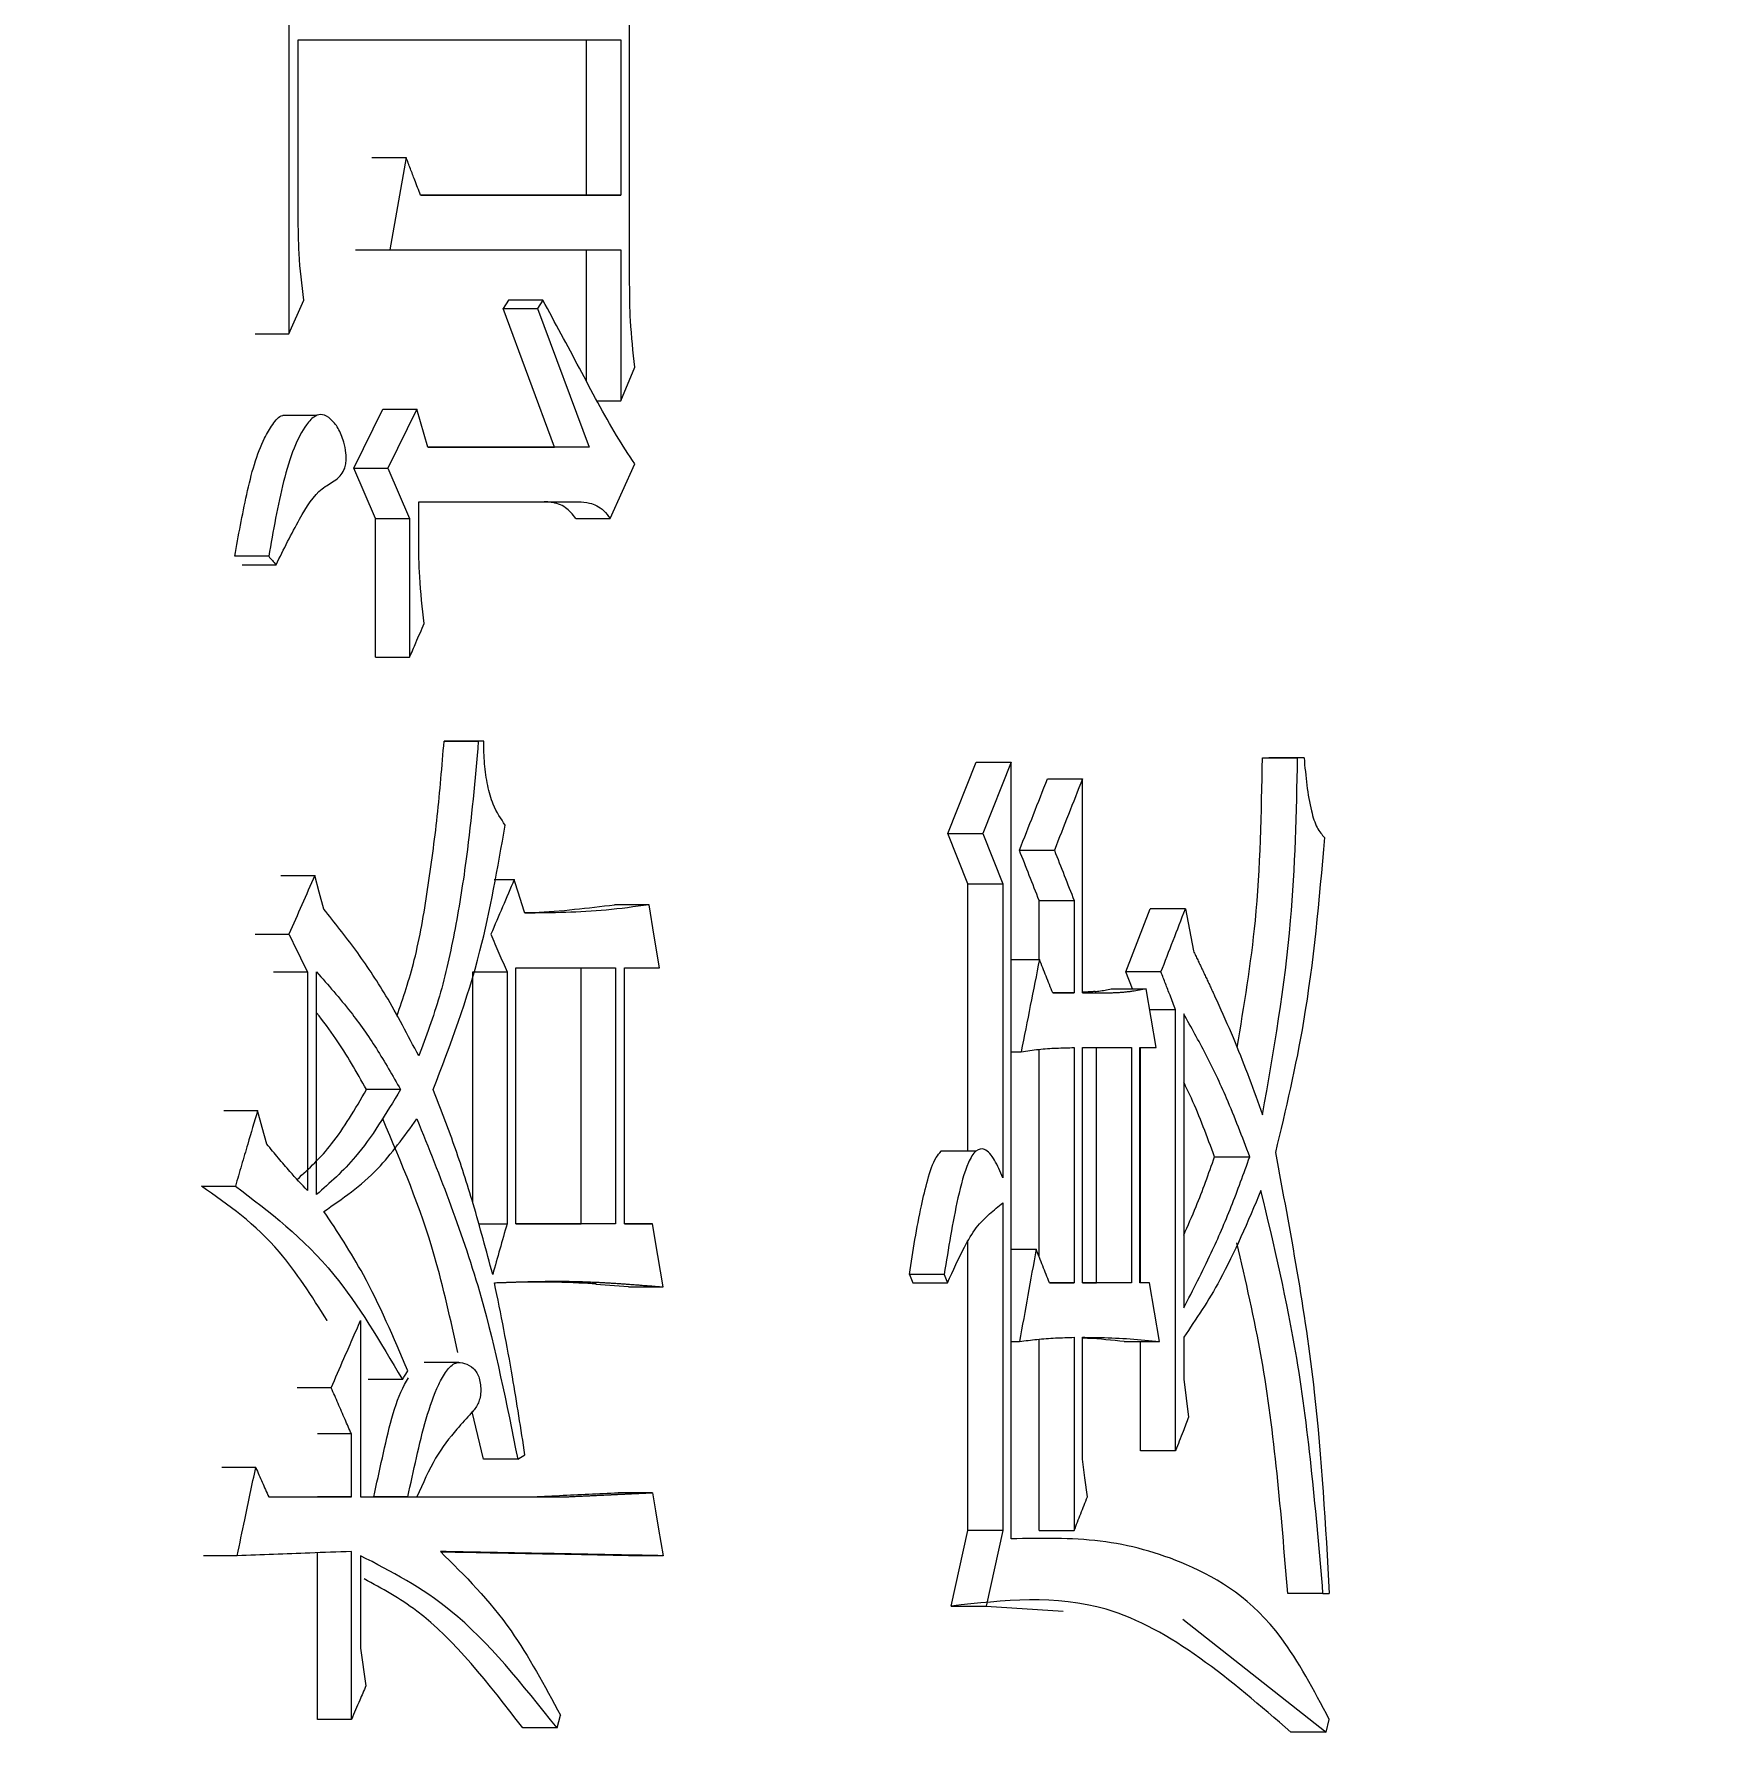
# Model space of a CAD drawing. Header units: millimetres. Extents: x 2085 to 4229, y 754 to 2271.
# Drawn here: x 3137.425 to 3141.744, y 981.603 to 985.978 of the extents above; entities that cross this region are included whole.
import ezdxf

# ---------------------------------------------------------------- set-up
doc = ezdxf.new("R2010")
doc.units = ezdxf.units.MM

msp = doc.modelspace()

# ---------------------------------------------------------------- linework, layer by layer
at = {"color": 7, "linetype": 'Continuous', "lineweight": 25}
for p, q in [((3138.9603, 985.3354), (3138.9603, 986.9255)), ((3138.0826, 986.4928), (3138.0826, 985.2056)), ((3138.1063, 985.9628), (3138.9376, 985.9628)), ((3138.1063, 985.5085), (3138.1063, 985.9628)), ((3138.849, 985.5626), (3138.849, 985.9628)), ((3138.9376, 985.9628), (3138.9376, 985.5626)), ((3138.2963, 985.6599), (3138.3842, 985.6599)), ((3138.3842, 985.6599), (3138.342, 985.4219)), ((3138.9376, 985.5626), (3138.4216, 985.5626)), ((3138.4216, 985.5626), (3138.849, 985.5626)), ((3138.849, 985.5626), (3138.9376, 985.5626)), ((3138.2542, 985.4219), (3138.342, 985.4219)), ((3138.342, 985.4219), (3138.9376, 985.4219)), ((3138.849, 985.0842), (3138.849, 985.4219)), ((3138.9376, 985.4219), (3138.9376, 985.0325)), ((3138.0826, 985.2056), (3138.1205, 985.2921)), ((3138.6482, 985.2921), (3138.6344, 985.2705)), ((3138.6344, 985.2705), (3138.7227, 985.2705)), ((3138.7671, 984.9135), (3138.6344, 985.2705)), ((3138.7365, 985.2921), (3138.6482, 985.2921)), ((3138.7365, 985.2921), (3138.7227, 985.2705)), ((3138.7227, 985.2705), (3138.8556, 984.9135)), ((3137.9951, 985.2056), (3138.0826, 985.2056)), ((3138.9376, 985.0325), (3138.9739, 985.1191)), ((3138.1544, 984.995), (3138.0664, 984.995)), ((3138.2496, 984.8594), (3138.3243, 985.0109)), ((3138.3243, 985.0109), (3138.4122, 985.0109)), ((3138.4122, 985.0109), (3138.3373, 984.8594)), ((3138.4402, 984.9135), (3138.4122, 985.0109)), ((3138.8775, 985.0325), (3138.9376, 985.0325)), ((3138.8556, 984.9135), (3138.4402, 984.9135)), ((3138.4402, 984.9135), (3138.7671, 984.9135)), ((3138.8556, 984.9135), (3138.7671, 984.9135)), ((3138.9103, 984.7296), (3138.9739, 984.8703)), ((3138.2496, 984.8594), (3138.3373, 984.8594)), ((3138.3057, 984.7296), (3138.2496, 984.8594)), ((3138.3373, 984.8594), (3138.3935, 984.7296)), ((3138.4169, 984.7729), (3138.8282, 984.7729)), ((3138.4169, 984.6755), (3138.4169, 984.7729)), ((3138.7397, 984.7729), (3138.8282, 984.7729)), ((3138.3057, 984.7296), (3138.3935, 984.7296)), ((3138.3057, 984.3727), (3138.3057, 984.7296)), ((3138.3935, 984.7296), (3138.3935, 984.3727)), ((3138.0303, 984.6323), (3137.9429, 984.6323)), ((3137.9619, 984.6106), (3138.0493, 984.6106)), ((3138.3057, 984.3727), (3138.3935, 984.3727)), ((3138.4823, 984.1563), (3138.5704, 984.1563)), ((3138.5843, 984.1563), (3138.4962, 984.1563)), ((3138.5843, 984.1563), (3138.5704, 984.1563)), ((3139.7805, 983.9184), (3139.8535, 984.1023)), ((3139.8535, 984.1023), (3139.9434, 984.1023)), ((3139.9434, 984.1023), (3139.8703, 983.9184)), ((3139.9434, 982.101), (3139.9434, 984.1023)), ((3140.5907, 984.1131), (3140.6815, 984.1131)), ((3140.6979, 984.1131), (3140.607, 984.1131)), ((3140.6979, 984.1131), (3140.6815, 984.1131)), ((3140.127, 983.5073), (3140.127, 984.059)), ((3139.7805, 983.9184), (3139.8703, 983.9184)), ((3139.8321, 983.7886), (3139.7805, 983.9184)), ((3139.8703, 983.9184), (3139.9219, 983.7886)), ((3139.9646, 983.8751), (3140.0546, 983.8751)), ((3138.0614, 983.8102), (3138.1489, 983.8101)), ((3138.6115, 983.7993), (3138.6628, 983.7993)), ((3139.8321, 983.7886), (3139.9219, 983.7886)), ((3139.8321, 983.0997), (3139.8321, 983.7886)), ((3139.9219, 983.7886), (3139.9219, 983.0313)), ((3139.0102, 983.7344), (3138.9215, 983.7344)), ((3140.0156, 983.7453), (3140.1057, 983.7453)), ((3140.0156, 983.5938), (3140.0156, 983.7453)), ((3140.1057, 983.7453), (3140.1057, 983.5073)), ((3140.239, 983.5614), (3140.3017, 983.7237)), ((3140.3921, 983.7237), (3140.3017, 983.7237)), ((3140.3921, 983.7237), (3140.413, 983.6155)), ((3137.9951, 983.6587), (3138.0826, 983.6587)), ((3138.13, 983.5614), (3138.13, 982.9989)), ((3138.1536, 982.988), (3138.1536, 983.5614)), ((3138.5562, 982.9667), (3138.5562, 983.5614)), ((3138.6444, 983.5614), (3138.6444, 982.9123)), ((3138.6674, 982.9123), (3138.6675, 983.5722)), ((3138.6675, 983.5722), (3138.9239, 983.5722)), ((3138.8354, 982.9123), (3138.8354, 983.5722)), ((3138.9239, 983.5722), (3138.9239, 982.9123)), ((3138.9467, 982.9123), (3138.9467, 983.5722)), ((3138.9467, 983.5722), (3139.0373, 983.5722)), ((3139.9434, 983.5938), (3140.0162, 983.5938)), ((3140.2557, 983.5181), (3140.239, 983.5614)), ((3140.3294, 983.5614), (3140.239, 983.5614)), ((3140.1057, 983.5073), (3140.0504, 983.5073)), ((3140.0504, 983.5073), (3140.1057, 983.5073)), ((3140.2013, 983.5181), (3140.2916, 983.5181)), ((3140.3671, 983.464), (3140.3006, 983.464)), ((3140.367, 982.3282), (3140.3671, 983.464)), ((3140.3879, 983.4532), (3140.3879, 982.696)), ((3139.9434, 983.3559), (3139.9691, 983.3559)), ((3140.0156, 982.8273), (3140.0156, 983.3622)), ((3140.1057, 983.3667), (3140.1057, 982.7609)), ((3140.1269, 982.7609), (3140.127, 983.3667)), ((3140.127, 983.3667), (3140.2538, 983.3667)), ((3140.1635, 982.7609), (3140.1635, 983.3667)), ((3140.2538, 983.3667), (3140.2538, 982.7609)), ((3140.2748, 983.3667), (3140.3168, 983.3667)), ((3140.2748, 982.7609), (3140.2748, 983.3667)), ((3140.2766, 982.7609), (3140.2766, 983.3667)), ((3137.9144, 983.2044), (3138.0017, 983.2044)), ((3139.8529, 983.0997), (3139.7624, 983.0997)), ((3140.4675, 983.0854), (3140.5582, 983.0854)), ((3137.8571, 983.0096), (3137.9444, 983.0096)), ((3139.9219, 982.9664), (3139.9219, 982.1227)), ((3138.5714, 982.9123), (3138.6444, 982.9123)), ((3138.9239, 982.9123), (3138.6674, 982.9123)), ((3138.6674, 982.9123), (3138.8354, 982.9123)), ((3138.9239, 982.9123), (3138.8354, 982.9123)), ((3139.0192, 982.9123), (3138.9467, 982.9123)), ((3138.9467, 982.9123), (3139.0192, 982.9123)), ((3139.8321, 982.1227), (3139.8321, 982.8674)), ((3139.9434, 982.8474), (3140.0077, 982.8474)), ((3139.7708, 982.7825), (3139.6811, 982.7825)), ((3139.6811, 982.7825), (3139.6898, 982.7609)), ((3139.7708, 982.7825), (3139.7795, 982.7609)), ((3138.9576, 982.7501), (3138.8733, 982.7565)), ((3138.9576, 982.7501), (3139.0463, 982.7501)), ((3139.6898, 982.7609), (3139.7795, 982.7609)), ((3140.1057, 982.7609), (3140.0418, 982.7609)), ((3140.0418, 982.7609), (3140.1057, 982.7609)), ((3140.2538, 982.7609), (3140.1269, 982.7609)), ((3140.1269, 982.7609), (3140.1635, 982.7609)), ((3140.2538, 982.7609), (3140.1635, 982.7609)), ((3140.3, 982.7609), (3140.2748, 982.7609)), ((3140.3, 982.7609), (3140.2748, 982.7609)), ((3138.1811, 982.6635), (3138.1792, 982.6635)), ((3138.2669, 982.6635), (3138.2669, 982.2092)), ((3139.9434, 982.6095), (3139.9648, 982.6095)), ((3140.0156, 982.1227), (3140.0156, 982.6154)), ((3140.1057, 982.6203), (3140.1057, 982.1227)), ((3140.1269, 982.3066), (3140.1269, 982.6203)), ((3140.2348, 982.6095), (3140.3252, 982.6095)), ((3140.2766, 982.3282), (3140.2766, 982.6095)), ((3140.3879, 982.6203), (3140.3879, 982.5121)), ((3138.5198, 982.5556), (3138.4313, 982.5556)), ((3138.3747, 982.512), (3138.2869, 982.512)), ((3140.3879, 982.5121), (3140.4005, 982.4148)), ((3138.1914, 982.4904), (3138.1039, 982.4904)), ((3138.5838, 982.3065), (3138.5545, 982.428)), ((3138.2433, 982.3714), (3138.1557, 982.3715)), ((3138.2433, 982.2092), (3138.2433, 982.3714)), ((3140.367, 982.3282), (3140.2766, 982.3282)), ((3137.9969, 982.2849), (3137.9096, 982.2849)), ((3138.672, 982.3065), (3138.5838, 982.3065)), ((3138.672, 982.3065), (3138.6905, 982.3174)), ((3138.0303, 982.2092), (3138.2433, 982.2092)), ((3138.0303, 982.2092), (3138.1557, 982.2092)), ((3138.2433, 982.2092), (3138.1557, 982.2092)), ((3138.2669, 982.2092), (3138.3888, 982.2092)), ((3138.2669, 982.2092), (3138.301, 982.2092)), ((3138.3888, 982.2092), (3138.301, 982.2092)), ((3138.3893, 982.2092), (3138.7031, 982.2092)), ((3138.4122, 982.2092), (3138.7915, 982.2092)), ((3138.7031, 982.2092), (3138.7915, 982.2092)), ((3139.0192, 982.22), (3138.9305, 982.22)), ((3139.7891, 981.928), (3139.8321, 982.1227)), ((3139.9219, 982.1227), (3139.8321, 982.1227)), ((3139.9219, 982.1227), (3139.8789, 981.928)), ((3138.1557, 981.6359), (3138.1557, 982.0653)), ((3138.2433, 981.6359), (3138.2433, 982.0686)), ((3137.9492, 982.0577), (3137.8619, 982.0577)), ((3138.2669, 982.0577), (3138.2669, 981.8198)), ((3139.0463, 982.0578), (3138.9576, 982.0578)), ((3140.7468, 981.9604), (3140.6559, 981.9604)), ((3140.7468, 981.9604), (3140.7631, 981.9604)), ((3139.7891, 981.928), (3139.8789, 981.928)), ((3139.8789, 981.928), (3140.077, 981.9147)), ((3140.3857, 981.8941), (3140.755, 981.6034)), ((3138.2669, 981.8198), (3138.281, 981.7224)), ((3138.2433, 981.6359), (3138.1557, 981.6359)), ((3138.7732, 981.6142), (3138.7823, 981.6466)), ((3140.755, 981.6034), (3140.7631, 981.6359)), ((3138.7732, 981.6142), (3138.6848, 981.6142)), ((3140.755, 981.6034), (3140.6641, 981.6034))]:
    msp.add_line(p, q, dxfattribs=at)
at = {"color": 7, "linetype": 'Continuous', "lineweight": 25, "flags": 128}
for points in [[(3138.8218, 984.7296), (3138.8441, 984.7296), (3138.8665, 984.7296), (3138.9103, 984.7296)], [(3140.0368, 984.059), (3140.0819, 984.059), (3140.127, 984.059)], [(3138.1726, 983.7236), (3138.1607, 983.7669), (3138.1489, 983.8101)], [(3139.0373, 983.5722), (3139.0237, 983.6533), (3139.0102, 983.7344)], [(3138.0425, 983.5614), (3138.0862, 983.5614), (3138.13, 983.5614)], [(3138.5562, 983.5614), (3138.6003, 983.5614), (3138.6444, 983.5614)], [(3140.3168, 983.3667), (3140.3042, 983.4424), (3140.2916, 983.5181)], [(3138.3701, 983.2585), (3138.3471, 983.2585), (3138.3241, 983.2585), (3138.2823, 983.2585)], [(3138.0255, 983.1178), (3138.0136, 983.1611), (3138.0017, 983.2044)], [(3139.0463, 982.7501), (3139.0328, 982.8312), (3139.0192, 982.9123)], [(3140.3252, 982.6095), (3140.3126, 982.6852), (3140.3, 982.7609)], [(3138.3748, 982.512), (3138.3783, 982.5175), (3138.3836, 982.5256), (3138.3888, 982.5337)], [(3140.1397, 982.2092), (3140.1333, 982.2579), (3140.1269, 982.3066)], [(3139.0192, 982.22), (3139.0271, 982.173), (3139.0349, 982.126), (3139.0463, 982.0578)], [(3140.0156, 982.1227), (3140.0384, 982.1227), (3140.0611, 982.1227), (3140.1057, 982.1227)]]:
    msp.add_lwpolyline(points, dxfattribs=at)
at = {"color": 7, "linetype": 'Continuous', "lineweight": 25}
for points, knots in [([(3070.6545, 982.719), (3073.2148, 982.7439), (3076.7952, 982.7787), (3082.0645, 983.0574), (3086.5289, 983.3928), (3091.8449, 983.9584), (3097.4139, 984.7317), (3103.2274, 985.7417), (3109.1986, 986.9978), (3115.2747, 988.5085), (3121.4126, 990.2792), (3127.5778, 992.3133), (3133.7414, 994.6128), (3139.8782, 997.1781), (3145.9663, 1000.0084), (3151.9859, 1003.1022), (3157.9186, 1006.4568), (3163.7477, 1010.069), (3169.4575, 1013.9346), (3175.033, 1018.0487), (3180.4603, 1022.4059), (3185.726, 1027.0001), (3190.8173, 1031.8247), (3195.7222, 1036.8723), (3200.4291, 1042.1352), (3204.9269, 1047.6052), (3209.2051, 1053.2734), (3213.2538, 1059.1307), (3217.0634, 1065.1673), (3220.6251, 1071.3732), (3223.9303, 1077.7378), (3226.9712, 1084.2503), (3229.7403, 1090.8996), (3232.2307, 1097.674), (3234.4361, 1104.5616), (3236.3507, 1111.5505), (3237.9693, 1118.6281), (3239.2871, 1125.7818), (3240.3, 1132.9987), (3241.0044, 1140.2659), (3241.3973, 1147.5701), (3241.4762, 1154.898), (3241.2392, 1162.236), (3240.685, 1169.5707), (3239.8129, 1176.8884), (3238.6226, 1184.1754), (3237.1144, 1191.418), (3235.2894, 1198.6026), (3233.149, 1205.7155), (3230.6951, 1212.743), (3227.9303, 1219.6716), (3224.8576, 1226.4879), (3221.4805, 1233.1786), (3217.8029, 1239.7304), (3213.8292, 1246.1304), (3209.5642, 1252.3658), (3205.0131, 1258.4238), (3200.1811, 1264.2921), (3195.074, 1269.9585), (3189.6974, 1275.4111), (3184.2507, 1280.4587), (3178.7773, 1285.1109), (3173.319, 1289.3804), (3167.6941, 1293.4227), (3161.9127, 1297.2312), (3155.9852, 1300.7993), (3149.9228, 1304.1213), (3143.737, 1307.1916), (3137.4404, 1310.005), (3131.0467, 1312.557), (3124.5715, 1314.8431), (3118.0338, 1316.8593), (3111.4589, 1318.6019), (3104.886, 1320.0667), (3098.3922, 1321.2482), (3092.1027, 1322.1453), (3086.579, 1322.7288), (3081.6962, 1323.0964), (3076.8721, 1323.3361), (3070.8977, 1323.4532), (3065.3809, 1323.3429), (3060.1117, 1323.0711), (3055.6473, 1322.7337), (3050.3312, 1322.1687), (3044.7622, 1321.3952), (3038.9488, 1320.3852), (3032.9775, 1319.1292), (3026.9015, 1317.6185), (3020.7635, 1315.8478), (3014.5983, 1313.8136), (3008.4348, 1311.5141), (3002.2979, 1308.9489), (2996.2098, 1306.1186), (2990.1903, 1303.0248), (2984.2575, 1299.6701), (2978.4284, 1296.058), (2972.7187, 1292.1924), (2967.1431, 1288.0783), (2961.7158, 1283.7211), (2956.4502, 1279.1269), (2951.3588, 1274.3023), (2946.4539, 1269.2547), (2941.7471, 1263.9917), (2937.2493, 1258.5218), (2932.9711, 1252.8535), (2928.9224, 1246.9963), (2925.1127, 1240.9597), (2921.5509, 1234.7538), (2918.2462, 1228.389), (2915.2035, 1221.8771), (2912.4415, 1215.2256), (2910.1044, 1208.9436), (2908.8259, 1204.8384), (2908.2627, 1203.03)], [0, 0, 0, 0, 0.010207, 0.014274, 0.021037, 0.028056, 0.035587, 0.043451, 0.051578, 0.059911, 0.06841, 0.077044, 0.085791, 0.094634, 0.103558, 0.112554, 0.121612, 0.130726, 0.13989, 0.149098, 0.158347, 0.167633, 0.176954, 0.186306, 0.195688, 0.205098, 0.214535, 0.223996, 0.233481, 0.242989, 0.252518, 0.262068, 0.271639, 0.281229, 0.290838, 0.300466, 0.310113, 0.319778, 0.329461, 0.339162, 0.348881, 0.358618, 0.368373, 0.378146, 0.387938, 0.397748, 0.407578, 0.417427, 0.427296, 0.437185, 0.447097, 0.457031, 0.466988, 0.47697, 0.486979, 0.497016, 0.507082, 0.517181, 0.527315, 0.537488, 0.547704, 0.556915, 0.566123, 0.575327, 0.584526, 0.593719, 0.602905, 0.612082, 0.621247, 0.630396, 0.639524, 0.64862, 0.657668, 0.666638, 0.675463, 0.683979, 0.691963, 0.697606, 0.703501, 0.71122, 0.721427, 0.725494, 0.732257, 0.739276, 0.746807, 0.754671, 0.762798, 0.771131, 0.77963, 0.788264, 0.797011, 0.805853, 0.814778, 0.823774, 0.832832, 0.841946, 0.85111, 0.860318, 0.869567, 0.878853, 0.888174, 0.897526, 0.906908, 0.916318, 0.925755, 0.935216, 0.944701, 0.954208, 0.963738, 0.973288, 0.982858, 0.992449, 1, 1, 1, 1]), ([(3138.4216, 985.5626), (3138.4166, 985.5755), (3138.4079, 985.5983), (3138.3954, 985.6307), (3138.3879, 985.6502), (3138.3842, 985.6599)], [0, 0, 0, 0, 0.400149, 0.700074, 1, 1, 1, 1]), ([(3138.1205, 985.2921), (3138.1158, 985.3319), (3138.1074, 985.403), (3138.1066, 985.4762), (3138.1063, 985.5085)], [0, 0, 0, 0, 0.558835, 1, 1, 1, 1]), ([(3138.9739, 985.1191), (3138.9694, 985.1588), (3138.9613, 985.23), (3138.9606, 985.3031), (3138.9603, 985.3354)], [0, 0, 0, 0, 0.558835, 1, 1, 1, 1]), ([(3138.9739, 984.8703), (3138.9579, 984.8943), (3138.908, 984.9694), (3138.8316, 985.1175), (3138.7682, 985.2339), (3138.7365, 985.2921)], [0, 0, 0, 0, 0.190523, 0.595111, 1, 1, 1, 1]), ([(3137.9429, 984.6323), (3137.9524, 984.6856), (3137.9716, 984.7926), (3138.0041, 984.9141), (3138.0401, 984.9721), (3138.0568, 984.9939), (3138.0661, 984.9948), (3138.0664, 984.9948)], [0, 0, 0, 0, 0.373793, 0.750671, 0.873294, 0.996622, 1, 1, 1, 1]), ([(3138.0493, 984.6106), (3138.069, 984.6504), (3138.1051, 984.7234), (3138.1553, 984.8034), (3138.194, 984.8219), (3138.2132, 984.837), (3138.2231, 984.8516), (3138.2286, 984.8664), (3138.2307, 984.8819), (3138.2294, 984.9029), (3138.223, 984.9318), (3138.21, 984.9639), (3138.1905, 984.987), (3138.1703, 984.9996), (3138.1481, 984.9948), (3138.1219, 984.9672), (3138.0806, 984.886), (3138.0532, 984.7621), (3138.0361, 984.665), (3138.0303, 984.6323)], [0, 0, 0, 0, 0.149443, 0.274042, 0.333076, 0.362754, 0.385188, 0.398021, 0.410985, 0.42602, 0.45239, 0.493257, 0.533496, 0.57286, 0.60517, 0.651682, 0.729284, 0.908686, 1, 1, 1, 1]), ([(3138.8218, 984.7296), (3138.8132, 984.7402), (3138.7992, 984.7575), (3138.7772, 984.7673), (3138.7585, 984.7719), (3138.746, 984.7726), (3138.7397, 984.7729)], [0, 0, 0, 0, 0.3429, 0.5628483, 0.7813893, 1, 1, 1, 1]), ([(3138.8282, 984.7729), (3138.8379, 984.7723), (3138.8538, 984.7714), (3138.8757, 984.763), (3138.894, 984.7513), (3138.9049, 984.7369), (3138.9103, 984.7296)], [0, 0, 0, 0, 0.337489, 0.556536, 0.776867, 1, 1, 1, 1]), ([(3138.4309, 984.4592), (3138.4263, 984.499), (3138.4179, 984.5701), (3138.4172, 984.6433), (3138.4169, 984.6755)], [0, 0, 0, 0, 0.5588391, 1, 1, 1, 1]), ([(3138.0303, 984.6323), (3138.0335, 984.6287), (3138.0398, 984.6214), (3138.0461, 984.6142), (3138.0493, 984.6106)], [0, 0, 0, 0, 0.5, 1, 1, 1, 1]), ([(3138.3935, 984.3727), (3138.3989, 984.385), (3138.4078, 984.4056), (3138.4202, 984.4345), (3138.4273, 984.4509), (3138.4309, 984.4592)], [0, 0, 0, 0, 0.42835, 0.71417, 1, 1, 1, 1]), ([(3138.3608, 983.4479), (3138.3768, 983.4949), (3138.4108, 983.595), (3138.4408, 983.7737), (3138.4662, 983.9622), (3138.4769, 984.0915), (3138.4823, 984.1563)], [0, 0, 0, 0, 0.22676, 0.482834, 0.740928, 1, 1, 1, 1]), ([(3138.5704, 984.1563), (3138.5616, 984.0564), (3138.5472, 983.8923), (3138.5121, 983.6729), (3138.4736, 983.4959), (3138.4357, 983.3951), (3138.4168, 983.3451)], [0, 0, 0, 0, 0.344082, 0.565383, 0.784584, 1, 1, 1, 1]), ([(3138.4962, 984.1563), (3138.4946, 984.1563), (3138.492, 984.1563), (3138.4884, 984.1563), (3138.4854, 984.1563), (3138.4833, 984.1563), (3138.4823, 984.1563)], [0, 0, 0, 0, 0.34, 0.56, 0.78, 1, 1, 1, 1]), ([(3138.6398, 983.94), (3138.6286, 983.9562), (3138.6099, 983.9832), (3138.5935, 984.0417), (3138.5854, 984.0976), (3138.5847, 984.1367), (3138.5843, 984.1563)], [0, 0, 0, 0, 0.328373, 0.548346, 0.773134, 1, 1, 1, 1]), ([(3140.5254, 983.3666), (3140.5435, 983.4744), (3140.5838, 983.7135), (3140.5882, 983.9714), (3140.5907, 984.1131)], [0, 0, 0, 0, 0.450697, 1, 1, 1, 1]), ([(3140.5907, 984.1131), (3140.5937, 984.1131), (3140.5992, 984.1131), (3140.6046, 984.1131), (3140.607, 984.1131)], [0, 0, 0, 0, 0.56, 1, 1, 1, 1]), ([(3140.5911, 983.1937), (3140.6198, 983.3579), (3140.6713, 983.6532), (3140.6784, 983.9718), (3140.6815, 984.1131)], [0, 0, 0, 0, 0.55643, 1, 1, 1, 1]), ([(3140.6979, 984.1131), (3140.7023, 984.0655), (3140.7084, 983.9998), (3140.7304, 983.9307), (3140.7442, 983.9152), (3140.7509, 983.9076)], [0, 0, 0, 0, 0.571287, 0.789427, 1, 1, 1, 1]), ([(3139.9646, 983.8751), (3139.9767, 983.9057), (3140.0008, 983.967), (3140.0248, 984.0283), (3140.0368, 984.059)], [0, 0, 0, 0, 0.499999, 1, 1, 1, 1]), ([(3140.127, 984.059), (3140.1149, 984.0283), (3140.0909, 983.967), (3140.0667, 983.9057), (3140.0546, 983.8751)], [0, 0, 0, 0, 0.5, 1, 1, 1, 1]), ([(3138.4542, 983.2585), (3138.498, 983.3734), (3138.577, 983.5806), (3138.6204, 983.8293), (3138.6398, 983.94)], [0, 0, 0, 0, 0.554843, 1, 1, 1, 1]), ([(3140.7509, 983.9076), (3140.7365, 983.7464), (3140.711, 983.4605), (3140.6505, 983.2069), (3140.624, 983.0963)], [0, 0, 0, 0, 0.563683, 1, 1, 1, 1]), ([(3140.0156, 983.7453), (3140.0071, 983.7669), (3139.9902, 983.8102), (3139.9731, 983.8535), (3139.9646, 983.8751)], [0, 0, 0, 0, 0.5, 1, 1, 1, 1]), ([(3140.0546, 983.8751), (3140.0632, 983.8535), (3140.0802, 983.8102), (3140.0972, 983.7669), (3140.1057, 983.7453)], [0, 0, 0, 0, 0.500001, 1, 1, 1, 1]), ([(3138.1489, 983.8101), (3138.1379, 983.7849), (3138.1158, 983.7344), (3138.0936, 983.6839), (3138.0826, 983.6587)], [0, 0, 0, 0, 0.499999, 1, 1, 1, 1]), ([(3138.6628, 983.7993), (3138.6528, 983.7759), (3138.6329, 983.729), (3138.6128, 983.6822), (3138.6028, 983.6587)], [0, 0, 0, 0, 0.499999, 1, 1, 1, 1]), ([(3138.6905, 983.7128), (3138.6859, 983.7272), (3138.6767, 983.7561), (3138.6675, 983.7849), (3138.6628, 983.7993)], [0, 0, 0, 0, 0.499999, 1, 1, 1, 1]), ([(3138.69, 983.7145), (3138.6979, 983.7146), (3138.7409, 983.7152), (3138.8181, 983.7225), (3138.887, 983.7305), (3138.9215, 983.7344)], [0, 0, 0, 0, 0.102506, 0.551171, 1, 1, 1, 1]), ([(3139.0102, 983.7344), (3138.9735, 983.7294), (3138.9023, 983.7196), (3138.7956, 983.7143), (3138.7255, 983.7133), (3138.6905, 983.7128)], [0, 0, 0, 0, 0.347124, 0.673492, 1, 1, 1, 1]), ([(3138.4168, 983.3451), (3138.3892, 983.3981), (3138.3381, 983.4962), (3138.2551, 983.6196), (3138.2001, 983.6889), (3138.1726, 983.7236)], [0, 0, 0, 0, 0.370244, 0.684379, 1, 1, 1, 1]), ([(3140.3294, 983.5614), (3140.3399, 983.5884), (3140.3608, 983.6425), (3140.3817, 983.6966), (3140.3921, 983.7237)], [0, 0, 0, 0, 0.4999994, 1, 1, 1, 1]), ([(3138.0826, 983.6587), (3138.0905, 983.6425), (3138.1063, 983.61), (3138.1221, 983.5776), (3138.13, 983.5614)], [0, 0, 0, 0, 0.499999, 1, 1, 1, 1]), ([(3138.6028, 983.6587), (3138.6097, 983.6425), (3138.6236, 983.61), (3138.6375, 983.5776), (3138.6444, 983.5614)], [0, 0, 0, 0, 0.499998, 1, 1, 1, 1]), ([(3140.413, 983.6155), (3140.4148, 983.6117), (3140.4176, 983.6059), (3140.4212, 983.5982), (3140.424, 983.5925), (3140.4267, 983.5868), (3140.4294, 983.581), (3140.4322, 983.5752), (3140.4349, 983.5695), (3140.4377, 983.5637), (3140.4404, 983.5579), (3140.4431, 983.5522), (3140.4468, 983.5444), (3140.4504, 983.5367), (3140.454, 983.529), (3140.4567, 983.5232), (3140.4594, 983.5173), (3140.4621, 983.5115), (3140.4648, 983.5056), (3140.4702, 983.4939), (3140.4889, 983.4526), (3140.5323, 983.3552), (3140.5681, 983.257), (3140.5911, 983.1937)], [0, 0, 0, 0, 0.028965, 0.043448, 0.057931, 0.072414, 0.086896, 0.101379, 0.115862, 0.130344, 0.144827, 0.15931, 0.173793, 0.202758, 0.217241, 0.231723, 0.246206, 0.260689, 0.275172, 0.289654, 0.347586, 0.579334, 1, 1, 1, 1]), ([(3138.1536, 983.5614), (3138.1833, 983.528), (3138.2365, 983.4682), (3138.3087, 983.3661), (3138.3496, 983.2944), (3138.3701, 983.2585)], [0, 0, 0, 0, 0.385333, 0.691671, 1, 1, 1, 1]), ([(3140.0162, 983.5938), (3140.0084, 983.5542), (3139.9927, 983.4749), (3139.977, 983.3955), (3139.9691, 983.3559)], [0, 0, 0, 0, 0.499999, 1, 1, 1, 1]), ([(3140.0504, 983.5073), (3140.0447, 983.5217), (3140.0333, 983.5506), (3140.0219, 983.5794), (3140.0162, 983.5938)], [0, 0, 0, 0, 0.5000005, 1, 1, 1, 1]), ([(3140.3671, 983.464), (3140.3622, 983.4765), (3140.3536, 983.499), (3140.341, 983.5314), (3140.3333, 983.5514), (3140.3294, 983.5614)], [0, 0, 0, 0, 0.384576, 0.692287, 1, 1, 1, 1]), ([(3140.2916, 983.5181), (3140.2797, 983.5157), (3140.2647, 983.5127), (3140.2482, 983.5106), (3140.2421, 983.5099), (3140.2376, 983.5094), (3140.2331, 983.509), (3140.2286, 983.5086), (3140.2226, 983.5082), (3140.2165, 983.5078), (3140.2105, 983.5075), (3140.206, 983.5073), (3140.2015, 983.5071), (3140.1969, 983.507), (3140.1924, 983.5069), (3140.1863, 983.5068), (3140.1803, 983.5067), (3140.1743, 983.5067), (3140.1697, 983.5067), (3140.1652, 983.5067), (3140.1606, 983.5067), (3140.1561, 983.5068), (3140.1516, 983.5069), (3140.1478, 983.5069), (3140.144, 983.507), (3140.1409, 983.507), (3140.1379, 983.5071), (3140.1356, 983.5071), (3140.1334, 983.5072), (3140.1305, 983.5072), (3140.1283, 983.5073), (3140.127, 983.5073)], [0, 0, 0, 0, 0.219728, 0.274659, 0.302124, 0.329589, 0.357054, 0.384519, 0.411984, 0.466914, 0.494379, 0.521844, 0.549309, 0.576774, 0.604239, 0.631703, 0.686633, 0.714098, 0.741563, 0.769028, 0.796493, 0.823958, 0.851423, 0.878888, 0.89262, 0.920085, 0.933818, 0.94755, 0.961283, 0.975015, 1, 1, 1, 1]), ([(3140.1596, 983.5112), (3140.1592, 983.5111), (3140.1582, 983.511), (3140.1451, 983.51), (3140.1336, 983.5096), (3140.127, 983.5093)], [0, 0, 0, 0, 0.2063317, 0.5361979, 1, 1, 1, 1]), ([(3140.1594, 983.5111), (3140.1614, 983.5113), (3140.1647, 983.5117), (3140.1734, 983.5127), (3140.1854, 983.5147), (3140.196, 983.517), (3140.2013, 983.5181)], [0, 0, 0, 0, 0.142884, 0.237961, 0.618302, 1, 1, 1, 1]), ([(3138.2823, 983.2585), (3138.2567, 983.3037), (3138.2159, 983.3756), (3138.1705, 983.4346), (3138.1536, 983.4565)], [0, 0, 0, 0, 0.628454, 1, 1, 1, 1]), ([(3140.5582, 983.0854), (3140.5387, 983.1366), (3140.5033, 983.2297), (3140.4455, 983.3507), (3140.4072, 983.419), (3140.3879, 983.4532)], [0, 0, 0, 0, 0.378477, 0.688442, 1, 1, 1, 1]), ([(3139.9691, 983.3559), (3139.9841, 983.3582), (3140.0144, 983.3628), (3140.06, 983.3657), (3140.0905, 983.3663), (3140.1057, 983.3667)], [0, 0, 0, 0, 0.328217, 0.664033, 1, 1, 1, 1]), ([(3138.1039, 983.0271), (3138.1342, 983.0551), (3138.199, 983.115), (3138.2533, 983.2086), (3138.2823, 983.2585)], [0, 0, 0, 0, 0.467546, 1, 1, 1, 1]), ([(3138.3701, 983.2585), (3138.3327, 983.1967), (3138.2664, 983.0869), (3138.1879, 983.0181), (3138.1536, 982.988)], [0, 0, 0, 0, 0.563444, 1, 1, 1, 1]), ([(3138.6074, 982.7825), (3138.591, 982.8435), (3138.5605, 982.9574), (3138.5093, 983.1167), (3138.4726, 983.2111), (3138.4542, 983.2585)], [0, 0, 0, 0, 0.365229, 0.6817828, 1, 1, 1, 1]), ([(3140.4675, 983.0854), (3140.4483, 983.1373), (3140.4233, 983.2049), (3140.3946, 983.2642), (3140.3879, 983.278)], [0, 0, 0, 0, 0.766507, 1, 1, 1, 1]), ([(3138.0017, 983.2044), (3137.9932, 983.1756), (3137.9794, 983.1287), (3137.9603, 983.0638), (3137.9497, 983.0277), (3137.9444, 983.0096)], [0, 0, 0, 0, 0.4440621, 0.722031, 1, 1, 1, 1]), ([(3138.1725, 982.9448), (3138.22, 982.977), (3138.3052, 983.035), (3138.3793, 983.1374), (3138.4122, 983.1828)], [0, 0, 0, 0, 0.556662, 1, 1, 1, 1]), ([(3138.5176, 982.581), (3138.4991, 982.6653), (3138.4505, 982.887), (3138.3726, 983.0696), (3138.3243, 983.1828)], [0, 0, 0, 0, 0.3803, 1, 1, 1, 1]), ([(3138.4122, 983.1828), (3138.4717, 983.035), (3138.5789, 982.769), (3138.6434, 982.4489), (3138.672, 982.3065)], [0, 0, 0, 0, 0.555385, 1, 1, 1, 1]), ([(3138.13, 982.9989), (3138.1149, 983.0148), (3138.0898, 983.0414), (3138.0552, 983.082), (3138.0354, 983.1059), (3138.0255, 983.1178)], [0, 0, 0, 0, 0.425102, 0.712508, 1, 1, 1, 1]), ([(3139.6811, 982.7825), (3139.6905, 982.8427), (3139.7036, 982.9267), (3139.7278, 983.0261), (3139.744, 983.0783), (3139.7584, 983.0947), (3139.7626, 983.0996)], [0, 0, 0, 0, 0.508152, 0.710253, 0.913976, 1, 1, 1, 1]), ([(3139.9219, 983.0313), (3139.9151, 983.0472), (3139.9018, 983.0784), (3139.8775, 983.1086), (3139.8514, 983.1044), (3139.8257, 983.0598), (3139.7977, 982.95), (3139.7815, 982.8492), (3139.7708, 982.7825)], [0, 0, 0, 0, 0.119334, 0.235111, 0.326467, 0.420991, 0.617683, 1, 1, 1, 1]), ([(3140.3879, 982.696), (3140.4119, 982.7426), (3140.4546, 982.8252), (3140.5114, 982.9556), (3140.5425, 983.0421), (3140.5582, 983.0854)], [0, 0, 0, 0, 0.391375, 0.694883, 1, 1, 1, 1]), ([(3140.3879, 982.8834), (3140.3987, 982.9077), (3140.427, 982.9713), (3140.452, 983.0418), (3140.4675, 983.0854)], [0, 0, 0, 0, 0.381775, 1, 1, 1, 1]), ([(3140.624, 983.0963), (3140.6622, 982.8936), (3140.7307, 982.5298), (3140.7532, 982.1352), (3140.7631, 981.9604)], [0, 0, 0, 0, 0.557128, 1, 1, 1, 1]), ([(3138.1811, 982.6635), (3138.1413, 982.7262), (3138.044, 982.8793), (3137.9265, 982.9612), (3137.8571, 983.0096)], [0, 0, 0, 0, 0.409774, 1, 1, 1, 1]), ([(3137.9444, 983.0096), (3138.032, 982.9437), (3138.1896, 982.8249), (3138.3178, 982.6082), (3138.3747, 982.512)], [0, 0, 0, 0, 0.555743, 1, 1, 1, 1]), ([(3140.587, 982.9988), (3140.553, 982.9182), (3140.4927, 982.775), (3140.4198, 982.6674), (3140.3879, 982.6203)], [0, 0, 0, 0, 0.56329, 1, 1, 1, 1]), ([(3140.7468, 981.9604), (3140.7291, 982.1668), (3140.6977, 982.5327), (3140.6206, 982.8573), (3140.587, 982.9988)], [0, 0, 0, 0, 0.563872, 1, 1, 1, 1]), ([(3138.3888, 982.5337), (3138.3522, 982.6197), (3138.2871, 982.7724), (3138.2074, 982.8924), (3138.1725, 982.9448)], [0, 0, 0, 0, 0.56336, 1, 1, 1, 1]), ([(3139.7795, 982.7609), (3139.7936, 982.7922), (3139.8167, 982.8436), (3139.8526, 982.905), (3139.887, 982.939), (3139.9103, 982.9573), (3139.9219, 982.9664)], [0, 0, 0, 0, 0.345508, 0.566176, 0.783683, 1, 1, 1, 1]), ([(3138.6444, 982.9123), (3138.6382, 982.8907), (3138.6259, 982.8474), (3138.6136, 982.8041), (3138.6074, 982.7825)], [0, 0, 0, 0, 0.499999, 1, 1, 1, 1]), ([(3140.6559, 981.9604), (3140.639, 982.1675), (3140.613, 982.4846), (3140.5477, 982.7661), (3140.525, 982.8639)], [0, 0, 0, 0, 0.652752, 1, 1, 1, 1]), ([(3140.0077, 982.8474), (3140.0005, 982.8078), (3139.9863, 982.7285), (3139.972, 982.6491), (3139.9648, 982.6095)], [0, 0, 0, 0, 0.499999, 1, 1, 1, 1]), ([(3140.0418, 982.7609), (3140.0361, 982.7753), (3140.0248, 982.8042), (3140.0134, 982.833), (3140.0077, 982.8474)], [0, 0, 0, 0, 0.500001, 1, 1, 1, 1]), ([(3138.612, 982.7609), (3138.614, 982.761), (3138.617, 982.7611), (3138.621, 982.7612), (3138.6241, 982.7613), (3138.6271, 982.7614), (3138.6301, 982.7615), (3138.6341, 982.7617), (3138.6381, 982.7618), (3138.6421, 982.7619), (3138.6451, 982.762), (3138.6481, 982.7621), (3138.651, 982.7622), (3138.655, 982.7624), (3138.659, 982.7625), (3138.663, 982.7626), (3138.666, 982.7627), (3138.669, 982.7628), (3138.672, 982.7629), (3138.675, 982.763), (3138.678, 982.7631), (3138.682, 982.7632), (3138.686, 982.7633), (3138.69, 982.7635), (3138.694, 982.7636), (3138.699, 982.7637), (3138.7049, 982.7638), (3138.7109, 982.764), (3138.7169, 982.7641), (3138.7249, 982.7643), (3138.7328, 982.7644), (3138.7408, 982.7645), (3138.7468, 982.7646), (3138.7527, 982.7647), (3138.7587, 982.7647), (3138.7646, 982.7647), (3138.7726, 982.7647), (3138.7805, 982.7647), (3138.7885, 982.7647), (3138.7944, 982.7646), (3138.8004, 982.7646), (3138.8063, 982.7645), (3138.8123, 982.7644), (3138.8202, 982.7642), (3138.8281, 982.764), (3138.836, 982.7638), (3138.842, 982.7636), (3138.8479, 982.7634), (3138.8538, 982.7631), (3138.8598, 982.7629), (3138.8677, 982.7626), (3138.8756, 982.7622), (3138.8835, 982.7618), (3138.8894, 982.7615), (3138.8953, 982.7611), (3138.9012, 982.7608), (3138.9072, 982.7605), (3138.915, 982.76), (3138.9229, 982.7595), (3138.9308, 982.759), (3138.9367, 982.7586), (3138.9426, 982.7582), (3138.9485, 982.7578), (3138.9544, 982.7573), (3138.9603, 982.7569), (3138.9682, 982.7563), (3138.976, 982.7557), (3138.9839, 982.7551), (3138.9898, 982.7547), (3138.9956, 982.7542), (3139.0015, 982.7537), (3139.0094, 982.7531), (3139.0172, 982.7525), (3139.025, 982.7518), (3139.0309, 982.7513), (3139.038, 982.7508), (3139.0432, 982.7503), (3139.0463, 982.7501)], [0, 0, 0, 0, 0.013675, 0.020513, 0.02735, 0.034188, 0.041025, 0.047863, 0.061538, 0.068375, 0.075213, 0.082051, 0.088888, 0.095726, 0.109401, 0.116238, 0.123076, 0.129913, 0.136751, 0.143588, 0.150426, 0.157263, 0.170939, 0.177776, 0.184614, 0.198289, 0.211964, 0.225639, 0.239314, 0.252989, 0.280339, 0.294014, 0.307689, 0.321365, 0.33504, 0.348715, 0.36239, 0.38974, 0.403415, 0.41709, 0.430765, 0.44444, 0.458115, 0.471791, 0.499141, 0.512816, 0.526491, 0.540166, 0.553841, 0.567516, 0.581191, 0.608541, 0.622217, 0.635892, 0.649567, 0.663242, 0.676917, 0.690592, 0.717942, 0.731617, 0.745292, 0.758967, 0.772642, 0.786318, 0.799993, 0.813668, 0.841018, 0.854693, 0.868368, 0.882043, 0.895718, 0.909393, 0.936743, 0.950419, 0.964094, 0.977769, 1, 1, 1, 1]), ([(3138.6763, 982.7631), (3138.7039, 982.7635), (3138.7441, 982.764), (3138.8213, 982.7616), (3138.8567, 982.7596), (3138.8704, 982.7588), (3138.8752, 982.7584), (3138.8745, 982.7585), (3138.8745, 982.7585)], [0, 0, 0, 0, 0.525395, 0.761068, 0.896543, 0.966679, 0.996284, 1, 1, 1, 1]), ([(3138.6905, 982.3174), (3138.6802, 982.3846), (3138.6636, 982.4933), (3138.6364, 982.6405), (3138.6202, 982.7207), (3138.612, 982.7609)], [0, 0, 0, 0, 0.447142, 0.723428, 1, 1, 1, 1]), ([(3138.1914, 982.4904), (3138.2023, 982.5154), (3138.2204, 982.5567), (3138.2455, 982.6144), (3138.2597, 982.6472), (3138.2669, 982.6635)], [0, 0, 0, 0, 0.432645, 0.716322, 1, 1, 1, 1]), ([(3139.9648, 982.6095), (3139.9798, 982.6115), (3140.0108, 982.6156), (3140.0578, 982.6189), (3140.0897, 982.6198), (3140.1057, 982.6203)], [0, 0, 0, 0, 0.317979, 0.65893, 1, 1, 1, 1]), ([(3140.1269, 982.6203), (3140.1429, 982.6202), (3140.184, 982.6198), (3140.2502, 982.617), (3140.3002, 982.612), (3140.3252, 982.6095)], [0, 0, 0, 0, 0.239549, 0.619699, 1, 1, 1, 1]), ([(3140.2348, 982.6095), (3140.2033, 982.6128), (3140.1675, 982.6166), (3140.1314, 982.6179), (3140.1269, 982.6181)], [0, 0, 0, 0, 0.877899, 1, 1, 1, 1]), ([(3138.3888, 982.2092), (3138.3961, 982.2429), (3138.4179, 982.3443), (3138.4477, 982.4622), (3138.4876, 982.5352), (3138.5109, 982.558), (3138.5356, 982.5543), (3138.5542, 982.545), (3138.5668, 982.5301), (3138.5732, 982.5156), (3138.5765, 982.4983), (3138.577, 982.4797), (3138.5746, 982.4621), (3138.567, 982.442), (3138.5461, 982.4179), (3138.5085, 982.3778), (3138.458, 982.3123), (3138.4276, 982.244), (3138.4122, 982.2092)], [0, 0, 0, 0, 0.104454, 0.314535, 0.36541, 0.416687, 0.46169, 0.509284, 0.529555, 0.546771, 0.564035, 0.580952, 0.598427, 0.614259, 0.652193, 0.737824, 0.866635, 1, 1, 1, 1]), ([(3138.301, 982.2092), (3138.3083, 982.2427), (3138.3303, 982.3436), (3138.356, 982.4579), (3138.3871, 982.5102), (3138.3904, 982.5159)], [0, 0, 0, 0, 0.307292, 0.925328, 1, 1, 1, 1]), ([(3138.2433, 982.3714), (3138.2379, 982.3839), (3138.2265, 982.41), (3138.2092, 982.4497), (3138.1974, 982.4768), (3138.1914, 982.4904)], [0, 0, 0, 0, 0.314654, 0.657326, 1, 1, 1, 1]), ([(3140.4005, 982.4148), (3140.3957, 982.4024), (3140.3877, 982.3818), (3140.3766, 982.353), (3140.3702, 982.3365), (3140.367, 982.3282)], [0, 0, 0, 0, 0.428361, 0.714181, 1, 1, 1, 1]), ([(3137.9492, 982.0577), (3137.9557, 982.0887), (3137.9669, 982.142), (3137.9828, 982.2177), (3137.9922, 982.2625), (3137.9969, 982.2849)], [0, 0, 0, 0, 0.4083, 0.70415, 1, 1, 1, 1]), ([(3137.9969, 982.2849), (3138.0025, 982.2723), (3138.0136, 982.247), (3138.0247, 982.2218), (3138.0303, 982.2092)], [0, 0, 0, 0, 0.500001, 1, 1, 1, 1]), ([(3138.7031, 982.2092), (3138.7285, 982.2104), (3138.7793, 982.2128), (3138.8551, 982.2164), (3138.9054, 982.2188), (3138.9305, 982.22)], [0, 0, 0, 0, 0.333311, 0.666655, 1, 1, 1, 1]), ([(3138.7915, 982.2092), (3138.7931, 982.2093), (3138.7963, 982.2094), (3138.8011, 982.2097), (3138.805, 982.2098), (3138.809, 982.21), (3138.8122, 982.2102), (3138.8153, 982.2103), (3138.8185, 982.2105), (3138.8225, 982.2107), (3138.8264, 982.2109), (3138.8304, 982.211), (3138.8336, 982.2112), (3138.8375, 982.2114), (3138.8415, 982.2116), (3138.8462, 982.2118), (3138.851, 982.212), (3138.855, 982.2122), (3138.8589, 982.2124), (3138.8629, 982.2126), (3138.8692, 982.2129), (3138.8747, 982.2131), (3138.8803, 982.2134), (3138.8842, 982.2136), (3138.8905, 982.2139), (3138.8969, 982.2142), (3138.9032, 982.2145), (3138.9079, 982.2147), (3138.9119, 982.2149), (3138.9158, 982.2151), (3138.9198, 982.2153), (3138.9261, 982.2156), (3138.9316, 982.2158), (3138.9371, 982.2161), (3138.9403, 982.2163), (3138.9442, 982.2164), (3138.9473, 982.2166), (3138.9513, 982.2168), (3138.9544, 982.2169), (3138.9584, 982.2171), (3138.9615, 982.2173), (3138.9655, 982.2175), (3138.9686, 982.2176), (3138.9725, 982.2178), (3138.9757, 982.2179), (3138.9796, 982.2181), (3138.9828, 982.2183), (3138.9867, 982.2185), (3138.9898, 982.2186), (3138.9938, 982.2188), (3138.9969, 982.219), (3139.0008, 982.2191), (3139.004, 982.2193), (3139.0079, 982.2195), (3139.011, 982.2196), (3139.0151, 982.2198), (3139.0175, 982.2199), (3139.0192, 982.22)], [0, 0, 0, 0, 0.020805, 0.04161, 0.062415, 0.072817, 0.093622, 0.104024, 0.114427, 0.135232, 0.156036, 0.166439, 0.187244, 0.197646, 0.218451, 0.239256, 0.260061, 0.280866, 0.291268, 0.312073, 0.332878, 0.374488, 0.38489, 0.405695, 0.4265, 0.468109, 0.488914, 0.509719, 0.530524, 0.540926, 0.561731, 0.582536, 0.624146, 0.634548, 0.655353, 0.665756, 0.686561, 0.696963, 0.717768, 0.72817, 0.748975, 0.759378, 0.780182, 0.790585, 0.81139, 0.821792, 0.842597, 0.852999, 0.873804, 0.884207, 0.905012, 0.915414, 0.936219, 0.946621, 0.967426, 0.977829, 1, 1, 1, 1]), ([(3140.1057, 982.1227), (3140.1114, 982.1371), (3140.1227, 982.166), (3140.134, 982.1948), (3140.1397, 982.2092)], [0, 0, 0, 0, 0.499999, 1, 1, 1, 1]), ([(3138.2433, 982.0686), (3138.2077, 982.0672), (3138.1411, 982.0648), (3138.0431, 982.0612), (3137.9805, 982.0589), (3137.9492, 982.0577)], [0, 0, 0, 0, 0.365313, 0.682655, 1, 1, 1, 1]), ([(3139.0463, 982.0578), (3139.0108, 982.0584), (3138.8987, 982.0605), (3138.7082, 982.064), (3138.5513, 982.0671), (3138.4728, 982.0686)], [0, 0, 0, 0, 0.188404, 0.594194, 1, 1, 1, 1]), ([(3138.4728, 982.0685), (3138.5355, 982.0065), (3138.6483, 981.895), (3138.7411, 981.723), (3138.7823, 981.6466)], [0, 0, 0, 0, 0.556097, 1, 1, 1, 1]), ([(3138.9576, 982.0578), (3138.9221, 982.0585), (3138.8101, 982.0606), (3138.6494, 982.0638), (3138.5227, 982.0661), (3138.4742, 982.0669)], [0, 0, 0, 0, 0.22316, 0.703037, 1, 1, 1, 1]), ([(3140.7631, 981.6359), (3140.7231, 981.7115), (3140.6162, 981.9129), (3140.4075, 982.0429), (3140.173, 982.106), (3140.0203, 982.1027), (3139.9434, 982.101)], [0, 0, 0, 0, 0.180534, 0.481185, 0.738841, 1, 1, 1, 1]), ([(3138.7732, 981.6142), (3138.6845, 981.7256), (3138.5268, 981.9235), (3138.346, 982.0169), (3138.2669, 982.0577)], [0, 0, 0, 0, 0.562636, 1, 1, 1, 1]), ([(3138.6848, 981.6142), (3138.5968, 981.728), (3138.469, 981.8933), (3138.3223, 981.9731), (3138.2767, 981.9979)], [0, 0, 0, 0, 0.689129, 1, 1, 1, 1]), ([(3140.6641, 981.6034), (3140.5085, 981.7374), (3140.2308, 981.9766), (3139.924, 981.9428), (3139.7891, 981.928)], [0, 0, 0, 0, 0.560047, 1, 1, 1, 1]), ([(3138.281, 981.7224), (3138.2756, 981.7101), (3138.2666, 981.6895), (3138.2541, 981.6606), (3138.2469, 981.6441), (3138.2433, 981.6359)], [0, 0, 0, 0, 0.428361, 0.714181, 1, 1, 1, 1])]:
    msp.add_open_spline(points, degree=3, knots=knots, dxfattribs=at)

doc.saveas('drawing.dxf')
